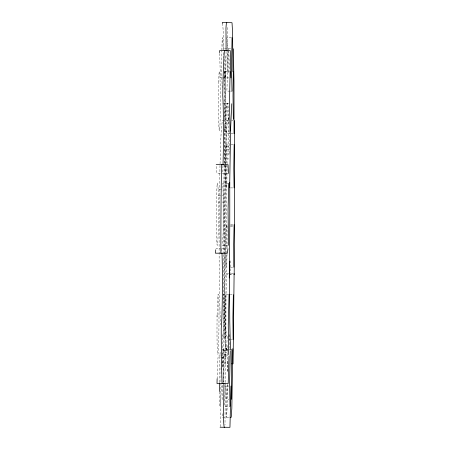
<?xml version="1.0" encoding="UTF-8"?>
<svg xmlns="http://www.w3.org/2000/svg" width="450" height="450" viewBox="0 0 450 450"><rect width="100%" height="100%" fill="white"/><g stroke="black" fill="none" stroke-linecap="round" stroke-linejoin="round"><path stroke-width="0.34" stroke-dasharray="2.25 1.69" d="M227.498 371.205L227.121 349.914M227.042 248.147L227.087 225.816M230.068 91.108L226.862 91.108L227.368 78.03L227.34 49.933M225.343 382.438L225.332 357.683L224.916 350.826L227.599 350.843M226.991 253.974L226.671 274.618L228.043 274.629M225.338 383.141L224.572 406.192L229.972 406.243M225.388 165.465L224.719 218.97L224.764 279.939L225.568 323.601L226.153 333.872L226.789 336.021L221.94 335.987M225.399 164.773L226.029 140.237L227.317 120.375L222.384 120.369C220.371 135.062 220.618 149.963 220.011 164.756M219.994 165.448C218.97 218.143 218.548 270.883 220.388 323.561L220.489 324.934M227.357 384.879L226.822 399.279L228.887 399.296M217.119 378.872L217.935 358.414L218.295 355.866L220.393 355.882M229.022 334.671L228.926 337.095M228.938 117.028L228.757 119.346M224.511 129.639L225.017 93.442L224.291 71.522L228.825 71.522M222.711 413.719L222.154 417.234L230.001 417.302M222.188 347.901C226.941 274.016 225.877 199.794 224.449 125.797M220.247 426.718C221.271 413.213 220.23 399.51 221.631 385.993L223.453 386.004M215.831 249.165L216.248 248.597L220.252 248.619M231.407 37.716L226.868 37.721L227.329 49.236M230.619 48.78L224.64 48.78L224.775 50.411M224.027 71.882L228.083 71.882A25.515 0.534 90 0 0 228.594 51.441M222.047 77.918L220.719 77.918L220.433 77.394L219.617 53.336M222.711 77.918L230.214 77.918M223.161 78.03L227.368 78.03M230.709 91.108L231.992 91.108M222.84 103.731L229.157 103.736M229.044 120.538L226.682 120.538L227.087 163.665M231.626 120.544L233.032 120.544M224.314 131.051L230.074 131.057M229.708 133.656L226.063 133.65C224.781 107.314 226.71 80.933 225.034 54.602M230.946 133.656L234.045 133.661M231.081 144.63L233.528 144.636M226.389 144.962L226.738 158.901A21.741 0.512 -89.9 0 1 226.282 187.746A21.741 0.512 -89.9 0 1 225.731 166.061A21.741 0.512 -89.9 0 1 226.389 144.962L229.371 144.968M226.513 146.745L229.472 146.751M226.614 149.816L229.556 149.822M226.693 153.968L229.506 153.973M226.738 158.901L228.842 158.906M220.23 173.284L216.939 173.273L216.225 165.33M228.476 173.306L222.204 173.289A40.219 1.131 -90 0 0 222.981 165.116M228.037 183.285L222.778 183.386C223.656 203.968 223.987 224.809 222.373 245.301L227.841 245.323M230.434 187.903L232.858 187.909M218.126 189.624L218.407 202.067A31.157 1.057 -89.8 0 1 217.333 245.323A31.157 1.057 -89.8 0 1 216.416 204.756A31.157 1.057 -89.8 0 1 218.126 189.624L223.166 189.636M218.301 195.249L223.301 195.266M218.407 202.067L219.656 202.067M222.143 202.078L223.386 202.084M230.597 224.584L232.689 224.589M230.473 225.833L233.167 225.844M230.355 226.688L234.422 226.704M221.586 248.625L226.665 248.648M230.355 267.165L233.162 267.182M228.628 273.561L226.558 273.549C225.405 303.564 226.558 333.692 225.056 363.746L228.105 363.769M233.432 273.583L230.006 273.566A20.363 0.377 -89.7 0 1 230.102 274.635L234.186 274.657M228.409 294.277L223.178 294.244C224.246 314.314 224.016 334.558 222.789 354.628L228.054 354.662M230.254 294.756L232.116 294.767M228.752 339.294L230.625 339.306M231.249 339.311L232.498 339.322M227.087 348.598L224.589 348.581L224.393 349.768L223.684 382.275M222.041 349.234L228.752 349.223M229.382 349.284L231.272 349.301M222.373 367.071A24.773 0.641 -89.5 0 1 223.099 349.886L231.227 349.942M223.099 349.886L223.256 350.381L227.25 350.409M223.256 350.381L223.397 352.491L227.362 352.519M221.091 355.888L228.352 355.939M223.397 352.491L223.504 356.034L227.447 356.068M220.922 357.649L225.332 357.683M221.006 362.942L225.399 362.976M224.066 386.01L229.061 386.055M222.604 23.389L223.403 32.979L223.341 49.393M226.941 226.676L226.507 206.843L227.098 165.656M228.78 71.781L228.904 72.686M230.31 260.843A53.274 1.035 -89.8 0 1 230.102 274.635M227.571 384.457A27.197 0.54 -89.6 0 0 227.616 394.926A89.162 1.946 -89.6 0 1 226.299 417.268A28.558 0.63 -89.5 0 0 225.866 386.162A28.558 0.63 -89.5 0 0 225.017 424.783M227.644 371.492A27.197 0.54 -89.6 0 1 227.818 360.298M228.066 71.876A25.515 0.534 90 0 1 227.537 50.124M227.531 49.416A25.515 0.534 90 0 1 227.599 32.974A84.696 1.941 -90 0 0 227.267 26.617M228.594 50.771A25.515 0.534 90 0 0 228.6 48.78A87.373 1.867 -89.9 0 1 228.713 50.411M228.746 51.024A87.373 1.867 -89.9 0 1 229.393 71.663M226.058 51.418A33.643 0.816 89.9 0 1 225.388 77.828A33.643 0.816 89.9 0 1 224.533 58.854M221.664 249.013A40.117 1.159 -89.7 0 1 221.951 252.45M222.497 366.671A35.826 0.917 -89.5 0 1 223.476 356.979A35.826 0.917 -89.5 0 1 223.898 382.556M229.354 334.586A163.164 3.651 -89.7 0 1 229.084 348.261M223.498 253.89A123.604 2.835 -89.8 0 1 225.664 113.861A123.604 2.835 -89.8 0 1 228.971 155.031M227.244 336.375A123.604 2.835 -89.8 0 1 223.498 254.576M222.182 87.621A26.713 0.737 89.9 0 1 221.856 50.878M221.867 50.265A26.713 0.737 89.9 0 1 222.587 37.997A26.713 0.737 89.9 0 1 223.217 57.752M226.688 251.308A21.347 0.495 -89.7 0 1 226.001 266.265A21.347 0.495 -89.7 0 1 225.793 239.023A21.347 0.495 -89.7 0 1 226.496 225.81L226.676 232.088A21.347 0.495 -89.7 0 1 226.721 247.275M217.136 314.781A30.212 0.979 -89.6 0 1 218.857 303.744A30.212 0.979 -89.6 0 1 218.019 353.604A30.212 0.979 -89.6 0 1 217.091 317.565M223.504 356.034A24.773 0.641 -89.5 0 1 223.464 382.23M222.784 399.246A24.773 0.641 -89.5 0 1 222.249 384.452M221.04 367.762A27.799 0.804 -89.5 0 1 220.956 382.416M220.95 383.108A27.799 0.804 -89.5 0 1 220.084 405.923A27.799 0.804 -89.5 0 1 219.375 392.259M219.369 382.207A27.799 0.804 -89.5 0 1 220.41 350.792M224.196 253.89A123.604 2.751 -89.8 0 1 225.849 124.487A123.604 2.751 -89.8 0 1 228.943 124.594M229.123 131.636A123.604 2.751 -89.8 0 1 229.5 154.361M227.273 345.499A123.604 2.751 -89.8 0 1 224.201 254.576M225.377 107.764A23.788 0.596 -90 0 0 224.882 71.786A23.788 0.596 -90 0 0 224.347 107.168A23.788 0.596 -90 0 0 225.377 107.764M218.694 81.433A29.784 0.934 90 0 0 219.24 130.449A29.784 0.934 90 0 0 220.286 92.025A29.784 0.934 90 0 0 218.694 81.433M225.585 328.382A22.281 0.534 -89.6 0 0 225.354 294.728A22.281 0.534 -89.6 0 0 224.668 327.909A22.281 0.534 -89.6 0 0 225.585 328.382"/><path stroke-width="0.67" d="M234.512 225.849L234.186 274.657M229.663 187.689L230.597 128.931L231.767 103.736M217.119 378.872L217.013 383.518L228.184 383.608L228.999 355.944M234.141 144.636L233.786 168.519L234.073 187.914M230.963 386.066L229.956 427.32L220.072 427.224M228.724 183.291L228.06 210.769L228.521 245.329M231.907 349.948L231.362 376.644L231.638 399.319M230.287 350.865L229.612 380.942L229.972 406.243M232.808 348.643L231.823 408.409L231.232 417.313L230.001 417.302M215.764 249.834L215.409 253.181L227.424 253.237L227.936 248.653M233.359 294.772L232.909 317.317L233.123 339.322M233.426 71.781L233.021 96.008L233.359 119.351M230.119 71.522L229.511 102.088L230.074 131.057M229.061 294.277L228.274 325.091L228.713 354.668M234.118 273.589L233.066 363.808L231.823 363.797M232.054 37.716L231.564 63.928L231.992 91.108M234.084 224.595L233.674 244.299L233.859 267.188M216.186 164.666L228.032 164.694L228.476 173.306M231.272 349.301L230.721 349.234L230.203 340.144L229.776 321.761L229.343 261.377M230.906 77.918L230.265 50.614L219.583 50.619L219.611 52.661M222.604 23.389L222.255 22.511L232.026 22.714L232.599 32.968L232.914 71.882M234.422 226.704L234.439 120.544M233.319 48.774L233.989 81.596L234.045 133.661M226.063 50.754A33.643 0.816 89.9 0 0 225.951 28.541A84.696 1.941 -90 0 1 226.811 22.719M224.46 50.619A106.942 2.672 -89.9 0 0 222.744 95.468A40.219 1.131 -90 0 1 223.442 127.209A40.219 1.131 -90 0 1 222.981 165.116M220.894 253.204A116.736 3.021 -89.8 0 1 221.591 164.678M221.979 253.024A40.117 1.159 -89.7 0 1 222.339 294.176A40.117 1.159 -89.7 0 1 221.22 327.853A98.28 2.514 -89.7 0 0 222.114 383.563M223.898 383.248A35.826 0.917 -89.5 0 1 223.369 416.379A108.765 2.582 -89.6 0 0 224.584 427.269M217.102 316.907A30.212 0.979 -89.6 0 1 217.125 315.484M219.369 391.601A27.799 0.804 -89.5 0 1 219.364 382.882M229.725 182.273A123.604 2.751 -89.8 0 1 229.286 277.926"/></g></svg>
